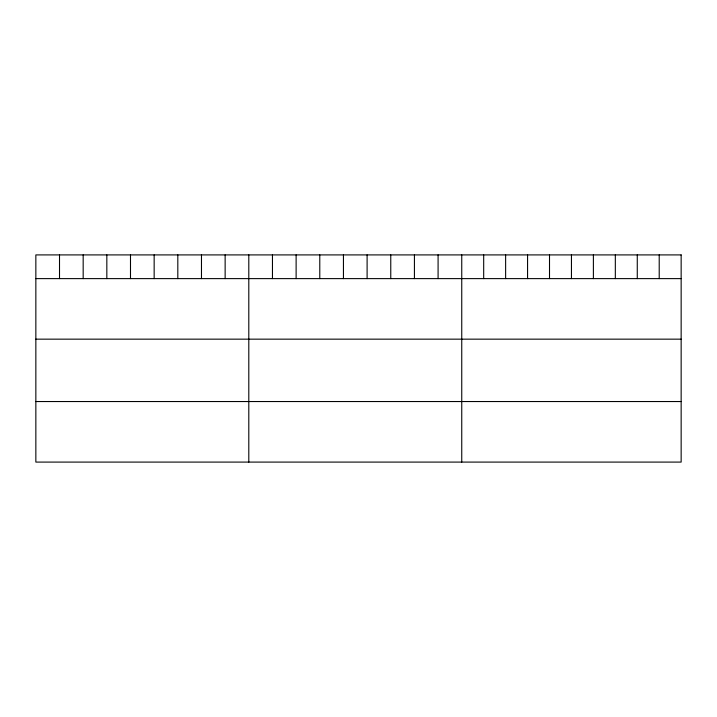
<?xml version="1.0" encoding="UTF-8"?>
<svg xmlns="http://www.w3.org/2000/svg" width="717" height="717" viewBox="0 0 717 717"><rect width="100%" height="100%" fill="white"/><g stroke="black" fill="none" stroke-linecap="round" stroke-linejoin="round"><path stroke-width="1.08" d="M35.85 278.617L681.15 278.617M35.85 339.159L681.15 339.159M35.85 401.538L681.15 401.538M659.21 254.911L659.21 278.617M637.27 254.911L637.27 278.617M615.329 254.911L615.329 278.617M593.389 254.911L593.389 278.617M571.449 254.911L571.449 278.617M549.509 254.911L549.509 278.617M527.569 254.911L527.569 278.617M505.628 254.911L505.628 278.617M483.688 254.911L483.688 278.617M461.748 254.911L461.748 462.089M438.087 254.911L438.087 278.617M414.426 254.911L414.426 278.617M390.765 254.911L390.765 278.617M367.104 254.911L367.104 278.617M343.443 254.911L343.443 278.617M319.782 254.911L319.782 278.617M296.121 254.911L296.121 278.617M272.46 254.911L272.46 278.617M248.799 254.911L248.799 462.089M225.138 254.911L225.138 278.617M201.477 254.911L201.477 278.617M177.816 254.911L177.816 278.617M154.155 254.911L154.155 278.617M130.494 254.911L130.494 278.617M106.833 254.911L106.833 278.617M83.172 254.911L83.172 278.617M59.511 254.911L59.511 278.617M681.15 254.911L35.85 254.911L35.85 462.089L681.15 462.089L681.15 254.911"/></g></svg>
